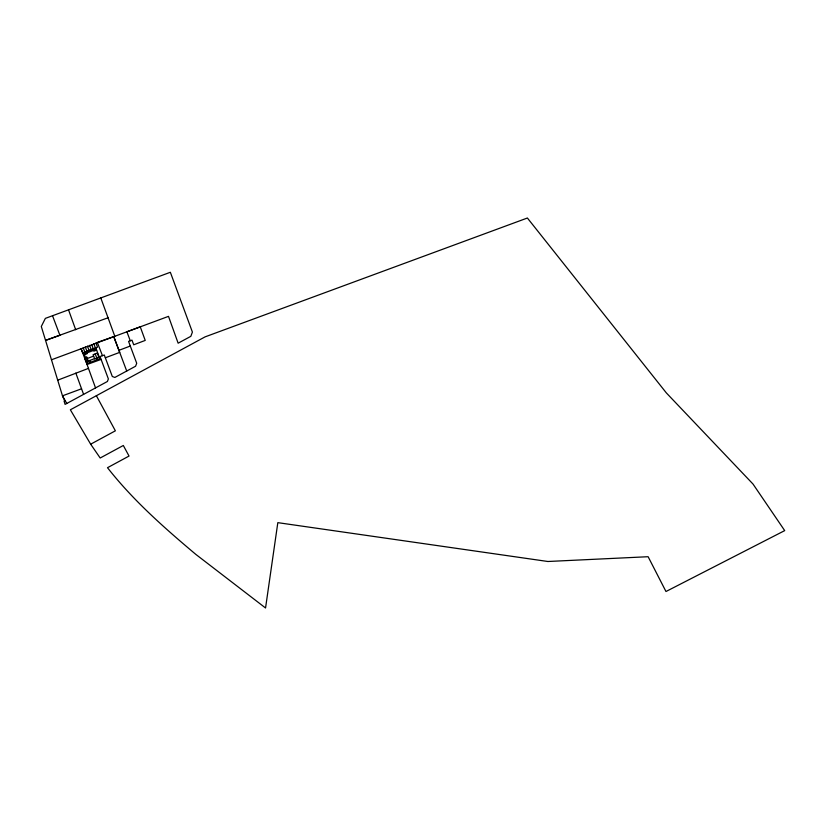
<?xml version="1.0" encoding="UTF-8"?>
<svg xmlns="http://www.w3.org/2000/svg" width="826" height="826" viewBox="0 0 826 826"><rect width="100%" height="100%" fill="white"/><g stroke="black" fill="none" stroke-linecap="round" stroke-linejoin="round"><path stroke-width="1.24" d="M130.281 340.777L126.894 331.794L140.255 326.838L145.221 340.415L133.709 344.793L131.974 340.136L128.577 341.417L136.703 363.254L135.588 366.228L114.855 377.451L112.305 376.491L104.293 354.994L100.049 356.574L108.371 378.928L107.411 381.478L65.089 404.389L64.077 401.064L64.748 400.713L62.662 396.418L41.3 326.487L45.368 318.371L170.352 272.281L192.406 332.093L190.816 336.337L178.137 343.193L168.504 316.358L51.47 359.785M90.664 444.192L100.194 458.007L123.322 445.482L129.032 456.055L107.504 467.702C132.986 500.267 164.198 527.783 195.741 554.318L265.549 607.988L277.825 522.651L547.896 561.494L648.121 556.714L665.973 591.509L784.7 530.612L753.023 484.067L666.355 392.918L527.391 218.012L205.054 336.884L70.365 409.789L90.664 444.192L115.372 430.821L96.363 395.706M57.696 380.177L88.465 368.386M84.087 353.972L96.332 349.346M84.386 354.757L87.112 353.724L86.813 352.939M96.621 350.121L93.896 351.153L93.606 350.369M87.267 358.515L93.637 356.109M86.957 361.551L94.598 358.649M99.192 356.915L96.466 357.947L97.148 359.723M118.934 350.327L130.302 346.032M105.336 357.782L119.698 352.372L113.781 336.647L126.719 371.029M52.523 315.738L59.906 335.294L45.544 340.384L108.041 317.773M81.557 388.788L62.477 395.83L66.792 403.46M95.93 342.935L97.54 347.188L82.683 352.805L81.072 348.562L87.06 364.503L101.102 359.413M102.445 355.676L97.344 342.398L114.804 336.275L100.793 297.938M93.803 343.74L95.413 347.983M91.686 344.545L93.286 348.789M95.217 353.879L96.828 358.133M89.559 345.351L91.17 349.594M87.442 346.156L89.043 350.4M85.315 346.961L86.926 351.205M89.683 360.518L90.354 362.294M83.199 347.756L84.799 352.01M75.847 373.115L83.591 394.374M87.06 364.503L95.537 387.91M68.527 309.833L75.682 329.708M95.95 348.335L83.715 352.97L87.628 363.326L99.874 358.69L95.95 348.335M86.73 357.1L84.613 357.906L86.214 362.149L88.341 361.344L86.73 357.1M97.344 353.084L93.101 354.684L94.701 358.928L98.944 357.328L97.344 353.084"/></g></svg>
